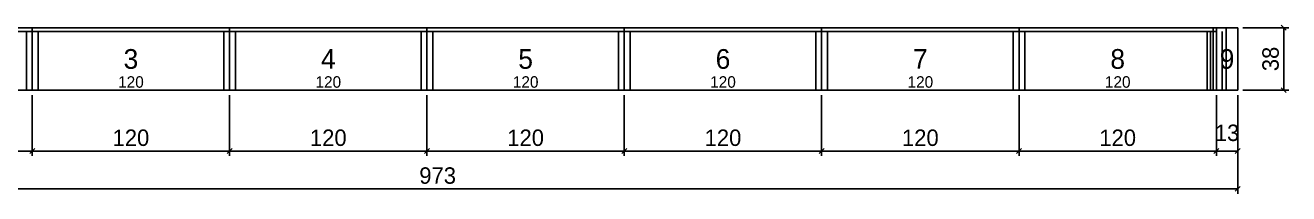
# Model space of a CAD drawing. Extents: x -69 to 3070, y -7854 to 1250.
# Drawn here: x 1451 to 2219, y -6242 to -6140 of the extents above; entities that cross this region are included whole.
import ezdxf
from ezdxf.enums import TextEntityAlignment as Align

# ---------------------------------------------------------------- set-up
doc = ezdxf.new("R2010")
doc.units = 0
for name, color, linetype in [('5', 5, 'Continuous'), ('COTA', 241, 'Continuous'), ('Painéis', 200, 'Continuous'), ('SARR_2.2x7', 40, 'Continuous'), ('SARR_3.5x7', 81, 'Continuous')]:
    doc.layers.add(name, color=color, linetype=linetype)
doc.dimstyles.new('PAINEL', dxfattribs={"dimtxt": 10, "dimasz": 3, "dimexe": 3, "dimexo": 3, "dimgap": 3, "dimtad": 1, "dimblk": 'OBLIQUE', "dimblk1": 'OBLIQUE', "dimcen": 2.5, "dimclrd": 4, "dimclre": 4, "dimclrt": 240, "dimazin": 3, "dimtfac": 1, "dimtmove": 0, "dimatfit": 3})

# ---------------------------------------------------------------- blocks, each defined once
blk = doc.blocks.new('_OBLIQUE')
at = {"color": 0, "linetype": 'BYBLOCK'}
blk.add_line((-0.5, -0.5), (0.5, 0.5), dxfattribs=at)

msp = doc.modelspace()

# ---------------------------------------------------------------- linework, layer by layer
at = {"layer": 'COTA'}
msp.add_line((1215, -6141), (2188, -6141), dxfattribs=at)
at = {"layer": 'Painéis'}
for p, q in [((1335, -6141), (1455, -6141)), ((1455, -6179), (1455, -6141)), ((1455, -6141), (1575, -6141)), ((1455, -6179), (1455, -6141)), ((1575, -6179), (1575, -6141)), ((1575, -6141), (1695, -6141)), ((1575, -6179), (1575, -6141)), ((1695, -6179), (1695, -6141)), ((1695, -6141), (1815, -6141)), ((1695, -6179), (1695, -6141)), ((1815, -6179), (1815, -6141)), ((1815, -6141), (1935, -6141)), ((1815, -6179), (1815, -6141)), ((1935, -6179), (1935, -6141)), ((1935, -6141), (2055, -6141)), ((1935, -6179), (1935, -6141)), ((2055, -6179), (2055, -6141)), ((2055, -6141), (2175, -6141)), ((2055, -6179), (2055, -6141)), ((2175, -6179), (2175, -6141)), ((2175, -6141), (2188, -6141)), ((2175, -6179), (2175, -6141)), ((2188, -6179), (2188, -6141)), ((1335, -6179), (1455, -6179)), ((1455, -6179), (1575, -6179)), ((1575, -6179), (1695, -6179)), ((1695, -6179), (1815, -6179)), ((1815, -6179), (1935, -6179)), ((1935, -6179), (2055, -6179)), ((2055, -6179), (2175, -6179)), ((2175, -6179), (2188, -6179))]:
    msp.add_line(p, q, dxfattribs=at)
at = {"layer": 'SARR_2.2x7'}
for p, q in [((1335, -6143.2), (1455, -6143.2)), ((1455, -6143.2), (1575, -6143.2)), ((1575, -6143.2), (1695, -6143.2)), ((1695, -6143.2), (1815, -6143.2)), ((1815, -6143.2), (1935, -6143.2)), ((1935, -6143.2), (2055, -6143.2)), ((2055, -6143.2), (2175, -6143.2)), ((2181, -6179), (2181, -6141))]:
    msp.add_line(p, q, dxfattribs=at)
at = {"layer": 'SARR_3.5x7'}
for p, q in [((1451.5, -6179), (1451.5, -6143.2)), ((1455, -6179), (1455, -6141)), ((1455, -6179), (1455, -6141)), ((1458.5, -6179), (1458.5, -6143.2)), ((1571.5, -6179), (1571.5, -6143.2)), ((1575, -6179), (1575, -6141)), ((1575, -6179), (1575, -6141)), ((1578.5, -6179), (1578.5, -6143.2)), ((1691.5, -6179), (1691.5, -6143.2)), ((1695, -6179), (1695, -6141)), ((1695, -6179), (1695, -6141)), ((1698.5, -6179), (1698.5, -6143.2)), ((1811.5, -6179), (1811.5, -6143.2)), ((1815, -6179), (1815, -6141)), ((1815, -6179), (1815, -6141)), ((1818.5, -6179), (1818.5, -6143.2)), ((1931.5, -6179), (1931.5, -6143.2)), ((1935, -6179), (1935, -6141)), ((1935, -6179), (1935, -6141)), ((1938.5, -6179), (1938.5, -6143.2)), ((2051.5, -6179), (2051.5, -6143.2)), ((2055, -6179), (2055, -6141)), ((2055, -6179), (2055, -6141)), ((2058.5, -6179), (2058.5, -6143.2)), ((2169.5, -6179), (2169.5, -6143.2)), ((2171.5, -6179), (2171.5, -6143.2)), ((2173, -6179), (2173, -6141)), ((2175, -6179), (2175, -6141)), ((2175, -6179), (2175, -6141)), ((2178.5, -6179), (2178.5, -6143.2)), ((1451.5, -6179), (1455, -6179)), ((1455, -6179), (1458.5, -6179)), ((1571.5, -6179), (1575, -6179)), ((1575, -6179), (1578.5, -6179)), ((1691.5, -6179), (1695, -6179)), ((1695, -6179), (1698.5, -6179)), ((1811.5, -6179), (1815, -6179)), ((1815, -6179), (1818.5, -6179)), ((1931.5, -6179), (1935, -6179)), ((1935, -6179), (1938.5, -6179)), ((2051.5, -6179), (2055, -6179)), ((2055, -6179), (2058.5, -6179)), ((2169.5, -6179), (2173, -6179)), ((2171.5, -6179), (2175, -6179)), ((2175, -6179), (2178.5, -6179))]:
    msp.add_line(p, q, dxfattribs=at)

# ---------------------------------------------------------------- texts
at = {"layer": '5'}
for s, height, p in [('3', 12, (1515, -6160)), ('4', 12, (1635, -6160)), ('5', 12, (1755, -6160)), ('6', 12, (1875, -6160)), ('7', 12, (1995, -6160)), ('8', 12, (2115, -6160)), ('9', 12, (2181.5, -6160)), ('120', 7, (1515, -6174)), ('120', 7, (1635, -6174)), ('120', 7, (1755, -6174)), ('120', 7, (1875, -6174)), ('120', 7, (1995, -6174)), ('120', 7, (2115, -6174))]:
    msp.add_text(s, height=height, dxfattribs=at).set_placement(p, align=Align.MIDDLE_CENTER)

# ---------------------------------------------------------------- dimensions: what is measured, and where the dimension line sits
at = {"layer": 'COTA'}
msp.add_linear_dim(base=(2216, -6179), p1=(2188, -6179), p2=(2188, -6141), angle=90, dimstyle='PAINEL', dxfattribs=at).render()
for base, p1, p2 in [((1215, -6239), (1215, -6179), (2188, -6179)), ((1335, -6216), (1335, -6179), (1455, -6179)), ((1455, -6216), (1455, -6179), (1575, -6179)), ((1575, -6216), (1575, -6179), (1695, -6179)), ((1695, -6216), (1695, -6179), (1815, -6179)), ((1815, -6216), (1815, -6179), (1935, -6179)), ((1935, -6216), (1935, -6179), (2055, -6179)), ((2055, -6216), (2055, -6179), (2175, -6179)), ((2175, -6216), (2175, -6179), (2188, -6179))]:
    msp.add_linear_dim(base=base, p1=p1, p2=p2, dimstyle='PAINEL', dxfattribs=at).render()

doc.saveas('drawing.dxf')
